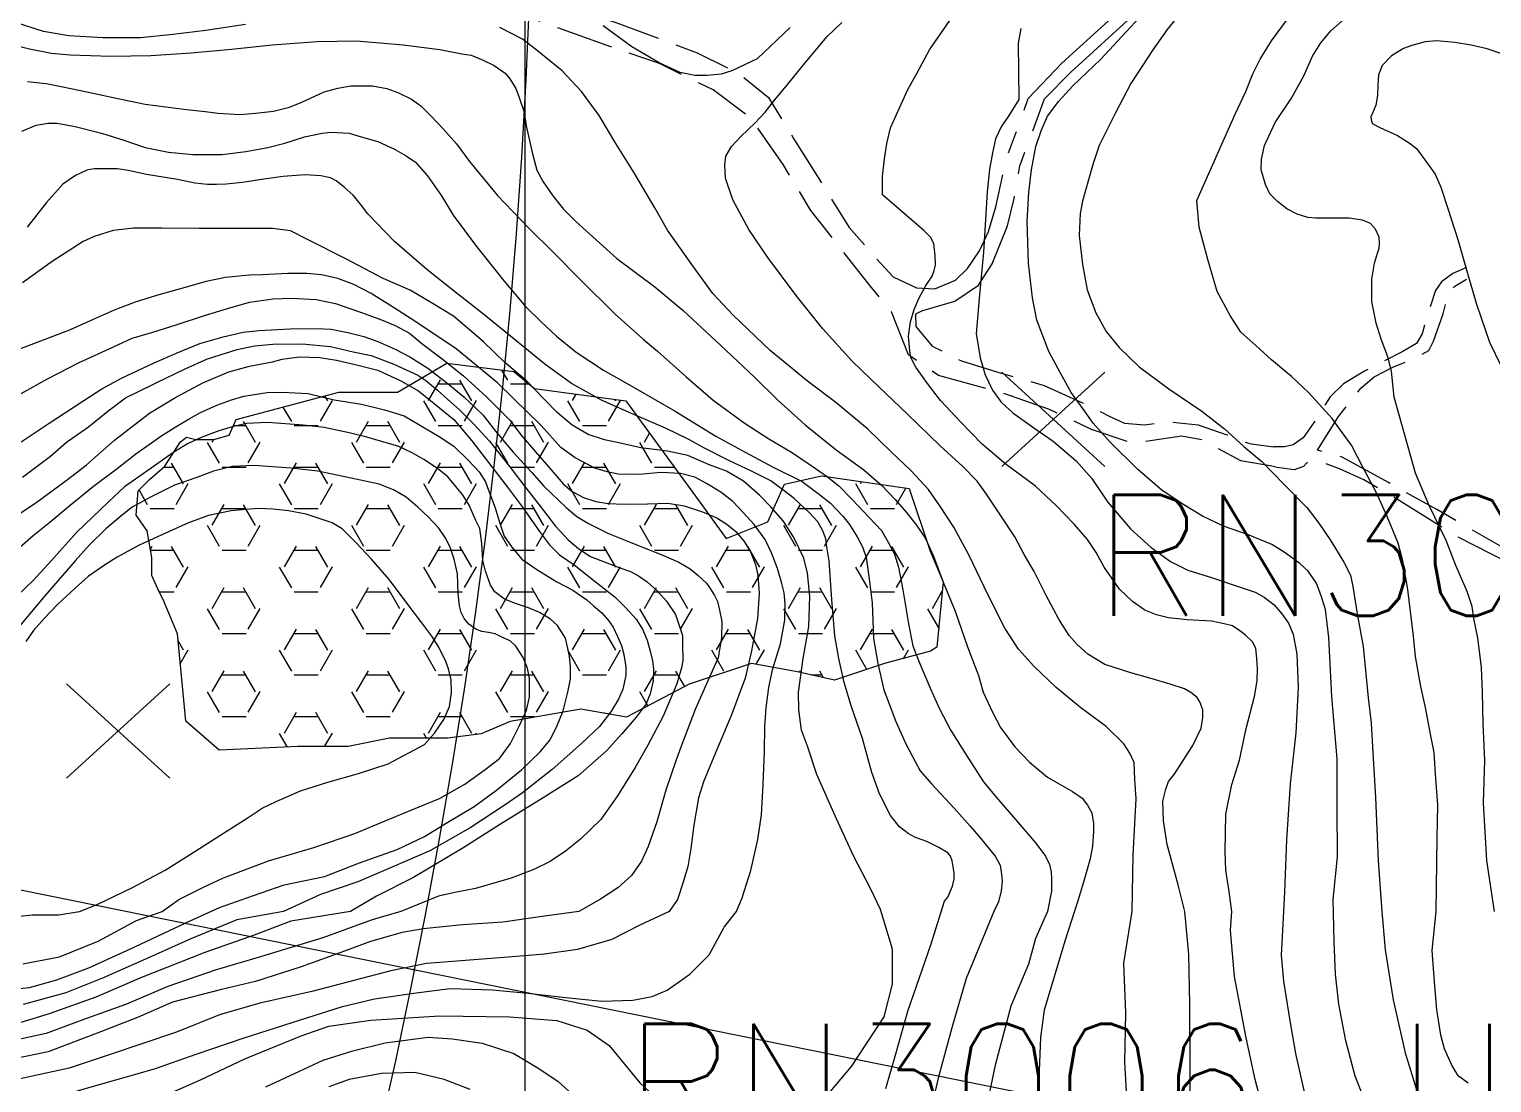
# Model space of a CAD drawing. Header units: millimetres. Extents: x 548366 to 1117317, y 7446967 to 14899125.
# Drawn here: x 556196.2 to 556679.8, y 7454978.2 to 7455326.6 of the extents above; entities that cross this region are included whole.
import ezdxf

# ---------------------------------------------------------------- set-up
doc = ezdxf.new("R2010")
doc.units = ezdxf.units.MM
doc.header["$MEASUREMENT"] = 0
doc.linetypes.add('ESTR-TERRA', pattern=[1, 0.7, -0.1, 0.1, -0.1])
doc.linetypes.add('MEIO-FIOx2', pattern=[20, 15, -5])
for name, color, linetype in [('AFLORAMENTO_ROCHOSO', 32, 'Continuous'), ('CURVA_INTERMEDIÁRIA', 32, 'Continuous'), ('CURVA_MESTRA', 36, 'Continuous'), ('MALHA_TM', 8, 'Continuous'), ('PONTO_REFERÊNCIA', 8, 'Continuous'), ('PTO_COTADO', 7, 'Continuous'), ('RADIAIS', 222, 'Continuous'), ('RUA_PAV_C_MEIO_FIO', 1, 'MEIO-FIOx2'), ('RUA_PAV_S_MEIO_FIO', 2, 'ESTR-TERRA')]:
    doc.layers.add(name, color=color, linetype=linetype)
doc.styles.add('ROMANS', font='romans.shx')

msp = doc.modelspace()

# ---------------------------------------------------------------- hatches: boundary and pattern name
at = {"layer": 'AFLORAMENTO_ROCHOSO', "ltscale": 0.5}
h = msp.add_hatch(dxfattribs=at)
h.set_pattern_fill('HEX,_I', color=256, scale=2.5, style=2)
h.set_pattern_definition([(0, (0, 0), (0, 13.74815), [7.9375, -15.875]), (120, (0, 0), (-11.906247155, -6.874075), [7.9375, -15.875]), (60, (7.938, 0), (-11.906247155, 6.874075), [7.9375, -15.875])])
h.paths.add_polyline_path([(556498.4, 7455143.9), (556494.1, 7455154), (556487.1, 7455174.7), (556458.2, 7455178.9), (556445.9, 7455176.2), (556440.4, 7455163.7), (556426.6, 7455158.2), (556415.6, 7455173.4), (556393.5, 7455203.7), (556363.2, 7455207.8), (556356.4, 7455213.4), (556334.3, 7455216.2), (556317.9, 7455206.6), (556298.6, 7455206.6), (556264.6, 7455197.5), (556262.3, 7455192.4), (556257.2, 7455190.9), (556251.3, 7455190.9), (556248.2, 7455191.7), (556246.2, 7455190.2), (556241, 7455182.1), (556235.9, 7455177.7), (556232.2, 7455174), (556231.5, 7455165.9), (556235.2, 7455160.7), (556236.7, 7455151.9), (556236.7, 7455146), (556239.1, 7455140.5), (556240.4, 7455138.2), (556245.2, 7455126.7), (556247.9, 7455097.8), (556259, 7455088.2), (556285.1, 7455089.4), (556301.6, 7455089.4), (556315.3, 7455092.2), (556334.6, 7455092.2), (556345.6, 7455093.6), (556355.2, 7455097.7), (556378.6, 7455101.8), (556393.7, 7455099.1), (556414.4, 7455110), (556435, 7455116.9), (556450.2, 7455114.1), (556462.5, 7455111.3), (556479, 7455116.8), (556494.2, 7455120.9), (556496.3, 7455122.3)])

# ---------------------------------------------------------------- linework, layer by layer
at = {"layer": 'AFLORAMENTO_ROCHOSO'}
for points in [[(556264.6, 7455197.5), (556298.6, 7455206.6), (556317.9, 7455206.6), (556334.3, 7455216.2)], [(556334.3, 7455216.2), (556356.4, 7455213.4), (556363.2, 7455207.8), (556393.5, 7455203.7), (556415.6, 7455173.4), (556426.6, 7455158.2), (556440.4, 7455163.7), (556445.9, 7455176.2), (556458.2, 7455178.9), (556487.1, 7455174.7), (556494.1, 7455154), (556498.4, 7455143.9)], [(556247.9, 7455097.8), (556245.2, 7455126.7), (556240.4, 7455138.2), (556239.1, 7455140.5), (556236.7, 7455146), (556236.7, 7455151.9), (556235.2, 7455160.7), (556231.5, 7455165.9), (556232.2, 7455174), (556235.9, 7455177.7), (556241, 7455182.1), (556246.2, 7455190.2), (556248.2, 7455191.7), (556251.3, 7455190.9), (556257.2, 7455190.9), (556262.3, 7455192.4), (556264.6, 7455197.5)], [(556498.4, 7455143.9), (556496.3, 7455122.3), (556494.2, 7455120.9), (556479, 7455116.8), (556462.5, 7455111.3), (556450.2, 7455114.1), (556435, 7455116.9), (556414.4, 7455110), (556393.7, 7455099.1), (556378.6, 7455101.8), (556355.2, 7455097.7), (556345.6, 7455093.6), (556334.6, 7455092.2), (556315.3, 7455092.2), (556301.6, 7455089.4), (556285.1, 7455089.4), (556259, 7455088.2), (556247.9, 7455097.8)]]:
    msp.add_lwpolyline(points, dxfattribs=at)
at = {"layer": 'CURVA_INTERMEDIÁRIA'}
for points, elevation in [([(556638.8, 7454969.8), (556634.58, 7454980.38), (556631.48, 7454992.08), (556629.24, 7455004.2), (556628.11, 7455014.08), (556627.68, 7455024.92), (556627.33, 7455038.76), (556628.79, 7455052.91), (556628.71, 7455069.5), (556628.62, 7455085.29), (556626.88, 7455105.94), (556625.96, 7455125.5), (556624.76, 7455134.66), (556623.48, 7455138.88), (556621.82, 7455143.47), (556619.06, 7455147.42), (556616.31, 7455149.9), (556611.16, 7455153.67), (556607.02, 7455156.24), (556599.02, 7455159.46), (556591.08, 7455162.26), (556584.18, 7455165.57), (556577.93, 7455169.34), (556570.76, 7455174.02), (556562.77, 7455181), (556553.48, 7455190.19), (556548.02, 7455196.33), (556544.53, 7455201.2), (556540.76, 7455206.52), (556537.09, 7455213.14), (556533.32, 7455220.03), (556529.36, 7455230.41), (556527.87, 7455237.73), (556526.58, 7455249.3), (556526.21, 7455262.99), (556526.76, 7455272.7), (556527.59, 7455280.14), (556529.06, 7455287.85), (556530.81, 7455293), (556532.92, 7455297.86), (556536.6, 7455302.82), (556541.22, 7455307.94), (556550.5, 7455316.76), (556558.87, 7455325.76), (556567.88, 7455335.5)], 60), ([(556671.99, 7454978.08), (556668.71, 7454980.52), (556666.48, 7454984.26), (556664.15, 7454989.42), (556662.95, 7454993.98), (556661.64, 7455002.46), (556660.86, 7455011.57), (556660.09, 7455021.98), (556661.38, 7455034.81), (556661.72, 7455059.14), (556661.92, 7455070.15), (556661.16, 7455080.3), (556660.72, 7455087.4), (556659.63, 7455092.97), (556657.88, 7455102.25), (556656.35, 7455109.24), (556654.6, 7455119.17), (556653.94, 7455125.93), (556652.08, 7455141.32), (556650.33, 7455150.82), (556648.8, 7455156.61), (556645.19, 7455165.45), (556641.67, 7455173.3), (556637.08, 7455182.03), (556633.37, 7455189.02), (556629.76, 7455194.04), (556627.03, 7455197.86), (556623.75, 7455201.47), (556619.16, 7455206.49), (556613.59, 7455211.73), (556606.92, 7455217.3), (556601.79, 7455221.99), (556596.83, 7455226.47), (556593.33, 7455231.93), (556588.96, 7455239.9), (556585.9, 7455250.49), (556583.06, 7455261.19), (556582.3, 7455269.93), (556594.94, 7455298.49), (556598.45, 7455306.07), (556600.75, 7455311.86), (556603.23, 7455316.76), (556607, 7455322.73), (556615.31, 7455334.09)], 40), ([(556580.08, 7454961.56), (556580.05, 7454983.07), (556579.92, 7455004.1), (556579.64, 7455020.65), (556578.26, 7455034.81), (556576.05, 7455043.64), (556572.45, 7455056.96), (556571.25, 7455064.79), (556571.03, 7455071.34), (556572.01, 7455075.27), (556572.89, 7455077.78), (556574.74, 7455080.18), (556580.97, 7455089.79), (556583.71, 7455095.47), (556584.25, 7455098.96), (556584.25, 7455101.48), (556583.27, 7455104.21), (556582.39, 7455105.63), (556580.32, 7455107.26), (556578.13, 7455108.46), (556573.43, 7455109.99), (556566.77, 7455111.96), (556560.43, 7455113.81), (556551.85, 7455116.53), (556546.27, 7455119.92), (556542.67, 7455123.19), (556540.04, 7455126.14), (556536.66, 7455131.49), (556532.29, 7455139.57), (556528.46, 7455147.32), (556525.18, 7455152.89), (556522.12, 7455158.79), (556517.83, 7455165.21), (556512.7, 7455172.85), (556509.64, 7455177.11), (556504.83, 7455182.02), (556497.4, 7455188.79), (556486.69, 7455199.16), (556474.56, 7455210.74), (556468.22, 7455217), (556458.57, 7455227.48), (556449.77, 7455238.57), (556440.36, 7455251.1), (556434.09, 7455260.38), (556428.78, 7455270.23), (556426.37, 7455277.35), (556426.13, 7455281.68), (556426.49, 7455284.58), (556428.42, 7455287.83), (556431.55, 7455291.2), (556436.14, 7455295.54), (556439.51, 7455299.16), (556442.65, 7455303.13), (556446.07, 7455307.18), (556452.7, 7455315.5), (556460.06, 7455324.18), (556464.88, 7455328.88)], 90), ([(556604.73, 7454967.04), (556601.58, 7454979.31), (556598.52, 7454993.04), (556594.76, 7455013.29), (556593.43, 7455028.54), (556593.8, 7455034.81), (556592.92, 7455041.47), (556591.82, 7455048.56), (556591.6, 7455054.57), (556591.82, 7455067.02), (556593.79, 7455076.84), (556596.41, 7455084.92), (556598.6, 7455095.37), (556601.34, 7455105.97), (556602.21, 7455111.1), (556602.32, 7455115.36), (556602.1, 7455118.52), (556601.77, 7455121.91), (556600.68, 7455123.98), (556598.38, 7455126.17), (556596.51, 7455127.67), (556594.11, 7455129.3), (556591.27, 7455129.96), (556587.11, 7455130.83), (556579.03, 7455131.27), (556572.91, 7455131.92), (556568.97, 7455132.91), (556565.04, 7455134.44), (556561, 7455137.38), (556556.74, 7455141.42), (556551.6, 7455148.74), (556548.93, 7455153.59), (556546.09, 7455157.85), (556541.72, 7455162.98), (556535.71, 7455169.09), (556528.94, 7455175.54), (556519.21, 7455182.63), (556511.23, 7455189.4), (556504.19, 7455196.67), (556497.53, 7455203.87), (556493.16, 7455209.44), (556489.33, 7455214.9), (556487.69, 7455218.07), (556487.37, 7455220.25), (556486.93, 7455225.05), (556487.58, 7455229.82), (556488.78, 7455233.97), (556490.3, 7455237.59), (556492.59, 7455241.63), (556494.78, 7455244.91), (556495.43, 7455246.77), (556495.87, 7455248.62), (556495.76, 7455251.79), (556495.32, 7455255.72), (556494.23, 7455257.79), (556491.94, 7455260.09), (556478.34, 7455271.83), (556478.36, 7455277.9), (556479.01, 7455283.76), (556479.74, 7455288.82), (556480.94, 7455294.05), (556483.97, 7455300.66), (556486.73, 7455306.73), (556489.76, 7455312.24), (556493.9, 7455319.77), (556500.55, 7455329.49)], 80), ([(556524.03, 7455326.82), (556523.14, 7455321.95), (556523.42, 7455303.42), (556519.71, 7455297.53), (556517.63, 7455294.58), (556515.66, 7455290.32), (556514.68, 7455285.73), (556513.7, 7455280.38), (556512.93, 7455272.85), (556511.73, 7455252.89), (556510.31, 7455237.6), (556509.33, 7455225.92), (556509.99, 7455222.01), (556510.64, 7455217.97), (556512.28, 7455212.29), (556514.68, 7455207.27), (556517.53, 7455203.23), (556521.46, 7455199.74), (556528.34, 7455194.82), (556534.79, 7455190.35), (556537.96, 7455187.62), (556542.33, 7455183.9), (556547.58, 7455178.01), (556552.75, 7455170.27), (556560.29, 7455161.42), (556567.18, 7455155.2), (556573.52, 7455150.61), (556579.31, 7455147.77), (556587.39, 7455145.15), (556596.9, 7455141.99), (556601.57, 7455140.4), (556604.52, 7455138.76), (556607.8, 7455136.25), (556610.42, 7455133.3), (556612.6, 7455130.24), (556614.13, 7455126.53), (556615.34, 7455119.98), (556615.77, 7455109.06), (556615.01, 7455093.88), (556613.14, 7455077.09), (556611.94, 7455058.52), (556611.29, 7455041.38), (556610.93, 7455034.81), (556610.11, 7455020.39), (556610.89, 7455011.79), (556613.05, 7454998.64), (556614.87, 7454987.92), (556618.06, 7454973.64)], 70), ([(556680.73, 7455034.81), (556678.12, 7455051.66), (556677.03, 7455070.66), (556677.46, 7455084.85), (556676.92, 7455096.95), (556676.7, 7455107.32), (556676.37, 7455115.51), (556675.17, 7455125.34), (556673.86, 7455131.78), (556673.31, 7455135.71), (556671.67, 7455140.62), (556667.94, 7455149.23), (556664.67, 7455157.53), (556659.09, 7455169.11), (556654.61, 7455179.81), (556647.54, 7455204.96), (556646.62, 7455213.52), (556645.42, 7455218.32), (556643.22, 7455224.12), (556641.52, 7455229.42), (556640.12, 7455236.62), (556640.12, 7455243.92), (556641.02, 7455249.23), (556642.04, 7455252.6), (556642.54, 7455254.2), (556642.64, 7455255.7), (556642.54, 7455257.8), (556641.34, 7455260.5), (556639.64, 7455262.4), (556637.03, 7455263.5), (556632.63, 7455264.1), (556626.02, 7455264.1), (556621.52, 7455264.1), (556619.02, 7455264.3), (556615.41, 7455265.5), (556611.99, 7455267.24), (556608.89, 7455269.64), (556606.39, 7455272.14), (556604.99, 7455275.24), (556603.49, 7455280.14), (556603.69, 7455283.64), (556604.59, 7455288.14), (556608.19, 7455295.74), (556613.59, 7455303.84), (556617.6, 7455311.24), (556620.51, 7455317.71), (556623.21, 7455322.11), (556626.61, 7455326.11), (556630.32, 7455329.41)], 30), ([(556189.3, 7455321.9), (556196.29, 7455320.15), (556203.54, 7455318.74), (556209.7, 7455318.15), (556223.17, 7455317.73), (556236.41, 7455317.89), (556249.74, 7455318.81), (556263.07, 7455320.06), (556276.45, 7455321.47), (556291.36, 7455322.55), (556304.44, 7455322.8), (556319.77, 7455321.47), (556331.98, 7455319.96), (556339.23, 7455318.46), (556342.31, 7455318.04), (556346.23, 7455316.38), (556349.89, 7455314.63), (556353.56, 7455312.05), (556355.14, 7455310.22), (556357.06, 7455307.06), (556358.22, 7455304.06), (556359.8, 7455299.15), (556360.48, 7455294.69), (556362.56, 7455285.37), (556364.06, 7455280.04), (556366.14, 7455276.13), (556369.31, 7455271.47), (556372.81, 7455267.14), (556376.92, 7455263), (556390.49, 7455250.77), (556403.07, 7455241.45), (556412.43, 7455233.57), (556424.76, 7455222.17), (556436, 7455211.51), (556443.55, 7455204.05), (556452.79, 7455195.81), (556462.95, 7455187.49), (556472.12, 7455180.92), (556478.03, 7455175.84), (556482.55, 7455171.12), (556486.13, 7455166.87), (556489.55, 7455162.55), (556492.55, 7455158.14), (556495.13, 7455152.31), (556498.39, 7455143.76), (556502.31, 7455134.19), (556506.47, 7455122.37), (556510.06, 7455112.83), (556511.65, 7455107.42), (556514.64, 7455100.76), (556517.31, 7455095.68), (556522.06, 7455089.27), (556526.97, 7455084.2), (556532.91, 7455079.22), (556536.57, 7455077.22), (556541.16, 7455074.56), (556544.32, 7455072.31), (556546.15, 7455069.98), (556547.57, 7455067.48), (556548.07, 7455063.9), (556548.07, 7455061.32), (556547.74, 7455056.41), (556546.98, 7455052.21), (556544.82, 7455044.5), (556542.86, 7455038.42), (556538.63, 7455024.98), (556531.82, 7455002.26), (556530.55, 7454993.21), (556529.76, 7454973.74)], 110), ([(556683.42, 7455318.35), (556678.26, 7455320.13), (556673.01, 7455321.35), (556667.57, 7455322.19), (556661.48, 7455322.75), (556657.72, 7455322.47), (556653.32, 7455321.26), (556650.64, 7455320.2), (556646.61, 7455317.77), (556643.51, 7455314.58), (556642.29, 7455311.58), (556642.1, 7455308.21), (556642.01, 7455304.65), (556641.45, 7455301.55), (556640.32, 7455298.84), (556639.85, 7455297.62), (556640.04, 7455296.12), (556640.51, 7455295.27), (556642.76, 7455294.15), (556648.58, 7455291.43), (556652.51, 7455289.09), (556654.86, 7455287.12), (556657.67, 7455283.47), (556661.05, 7455278.69), (556662.95, 7455274.4), (556665.29, 7455267.28), (556668.57, 7455257.07), (556672.14, 7455244.7), (556674.78, 7455235.71), (556679, 7455223.15), (556684.82, 7455211.34)], 20), ([(556195.65, 7455309.29), (556198.57, 7455308.96), (556201.73, 7455308.62), (556207.31, 7455307.54), (556215.23, 7455305.88), (556223.89, 7455304.05), (556234.55, 7455301.88), (556248.18, 7455300.05), (556254.35, 7455299.38), (556258.68, 7455298.8), (556265.76, 7455298.38), (556271, 7455298.8), (556276.92, 7455299.46), (556282.25, 7455300.8), (556286.33, 7455302.46), (556293.74, 7455305.87), (556298.22, 7455307.13), (556302.55, 7455307.88), (556309.63, 7455307.88), (556314.38, 7455307.05), (556318.05, 7455305.72), (556322.63, 7455303.47), (556325.63, 7455301.31), (556329.13, 7455297.89), (556333.04, 7455293.65), (556337.45, 7455288.66), (556341.72, 7455282.84), (556350.97, 7455271.61), (556361.13, 7455261.04), (556369.66, 7455252.65), (556378.24, 7455243.92), (556389.9, 7455232.43), (556399.15, 7455224.11), (556403.94, 7455220.14), (556413.26, 7455211.82), (556422.34, 7455203.92), (556432.59, 7455196.42), (556440.68, 7455191.12), (556448.26, 7455186.79), (556455.09, 7455182.13), (556460.17, 7455178.55), (556463.92, 7455175.56), (556468.37, 7455170.94), (556473.95, 7455165.12), (556478.03, 7455160.79), (556480.2, 7455156.96), (556482.28, 7455153.05), (556483.56, 7455148.76), (556485.06, 7455141.27), (556486.89, 7455129.95), (556488.39, 7455122.75), (556490.22, 7455117.84), (556494.14, 7455108.43), (556497.22, 7455101.86), (556500.97, 7455094.66), (556506.55, 7455085.75), (556511.72, 7455077.68), (556515.92, 7455072.63), (556521.67, 7455065.98), (556529, 7455057.4), (556532.24, 7455053.16), (556533.49, 7455050.41), (556534.08, 7455048), (556534.24, 7455045.5), (556534.16, 7455041.51), (556532.93, 7455034.81), (556528.95, 7455025.94), (556526.62, 7455017.47), (556520.8, 7455003.58), (556515.54, 7454984.06), (556512.3, 7454968.26)], 120), ([(556193.72, 7455292.87), (556198.46, 7455294.87), (556202.38, 7455295.53), (556205.46, 7455295.53), (556211.37, 7455294.45), (556220.12, 7455292.2), (556227.45, 7455289.96), (556234.52, 7455287.47), (556242.26, 7455285.97), (556250.26, 7455285.14), (556259.92, 7455285.22), (556267.83, 7455286.14), (556275.08, 7455287.47), (556280.74, 7455288.88), (556287.24, 7455291.05), (556293.07, 7455292.29), (556295.89, 7455292.53), (556301.97, 7455292.2), (556305.88, 7455291.03), (556311.46, 7455289.45), (556316.96, 7455286.96), (556320.79, 7455284.79), (556323.87, 7455282.63), (556327.87, 7455278.13), (556332.54, 7455271.56), (556336.4, 7455265.08), (556344.06, 7455254.76), (556353.23, 7455243.27), (556360.31, 7455234.87), (556365.41, 7455229.89), (556370.49, 7455225.06), (556376.99, 7455219.82), (556386.07, 7455213.83), (556396.73, 7455207.84), (556409.81, 7455200.26), (556423.2, 7455192.05), (556432.86, 7455186.72), (556442.19, 7455181.81), (556451.77, 7455177.07), (556457.52, 7455172.74), (556461.1, 7455169.91), (556465.21, 7455165.6), (556467.46, 7455162.77), (556469.95, 7455158.7), (556471.7, 7455155.45), (556472.87, 7455151.95), (556473.95, 7455144.8), (556474.87, 7455136.89), (556475.3, 7455125.16), (556476.8, 7455116.84), (556478.8, 7455108.18), (556482.71, 7455097.7), (556485.98, 7455090.48), (556488.23, 7455086.07), (556490.81, 7455081.41), (556494.56, 7455077.08), (556501.97, 7455069.01), (556507.3, 7455063.01), (556510.14, 7455059.71), (556513.14, 7455056.13), (556515.56, 7455053.14), (556517.22, 7455050.14), (556517.72, 7455047.15), (556517.89, 7455044.73), (556517.56, 7455041.65), (556516.64, 7455038.07), (556515.1, 7455034.81), (556505.96, 7455012.66), (556501.3, 7454996.34), (556496.74, 7454979.73), (556492.76, 7454962.56)], 130), ([(556479.4, 7454976.32), (556482.76, 7454987.75), (556486.75, 7455001.93), (556494.34, 7455023.83), (556498.83, 7455038.22), (556499.96, 7455039.59), (556501.48, 7455043.24), (556501.99, 7455045.57), (556501.99, 7455047.6), (556501.38, 7455051.55), (556500.77, 7455053.18), (556499.96, 7455054.19), (556496.92, 7455056.01), (556492.96, 7455057.94), (556489.21, 7455059.36), (556486.77, 7455060.68), (556483.93, 7455062.81), (556480.99, 7455066.56), (556477.34, 7455073.76), (556474.77, 7455080.79), (556471.74, 7455092.09), (556468.06, 7455102.56), (556465.67, 7455110.55), (556463.86, 7455118.55), (556462.61, 7455126.04), (556461.61, 7455138.03), (556460.69, 7455150.84), (556459.94, 7455155.41), (556459.61, 7455158.08), (556458.61, 7455160.74), (556456.94, 7455163.65), (556454.19, 7455166.65), (556449.11, 7455171.39), (556445.36, 7455174.31), (556441.37, 7455177.3), (556434.95, 7455180.46), (556427.46, 7455184.04), (556419.46, 7455188.04), (556414.25, 7455190.91), (556406.59, 7455194.66), (556394.51, 7455199.9), (556385.43, 7455203.98), (556375.43, 7455209.47), (556366.64, 7455215.86), (556357.06, 7455223.68), (556345.98, 7455232.67), (556336.82, 7455239.83), (556327.65, 7455247.15), (556316.94, 7455256.45), (556308.19, 7455265.52), (556305.7, 7455268.77), (556303.28, 7455271.77), (556300.28, 7455274.43), (556297.62, 7455276.43), (556295.78, 7455277.43), (556292.62, 7455278.17), (556287.37, 7455278.51), (556280.12, 7455277.92), (556273.71, 7455277.01), (556266.65, 7455275.94), (556261.32, 7455275.36), (556258.07, 7455275.28), (556255.15, 7455275.28), (556250.9, 7455275.69), (556245.16, 7455276.94), (556235, 7455278.52), (556228.92, 7455279.94), (556225.33, 7455280.44), (556221.67, 7455280.44), (556217.59, 7455280.44), (556215.26, 7455280.02), (556211.51, 7455278.27), (556207.28, 7455275.35), (556201.87, 7455269.36), (556195.45, 7455261.12)], 140), ([(556212.03, 7454975.53), (556237.62, 7454982.85), (556251.4, 7454987.61), (556266.89, 7454992.91), (556283.1, 7454998.18), (556299.75, 7455003.37), (556310.36, 7455005.91), (556324.14, 7455007.93), (556335.38, 7455009.41), (556349.38, 7455008.88), (556361.05, 7455007.82), (556373.64, 7455006.36), (556385.52, 7455005.2), (556395.8, 7455005.51), (556402.17, 7455006.78), (556407.15, 7455008.8), (556414.57, 7455014.1), (556421.04, 7455020.56), (556425.94, 7455029.61), (556430, 7455034.81), (556431.9, 7455039.34), (556434.8, 7455048.37), (556437.06, 7455058.6), (556438.27, 7455066.81), (556438.91, 7455076.87), (556439.32, 7455087.74), (556439.4, 7455095.88), (556439.8, 7455102.24), (556440.77, 7455108.91), (556441.98, 7455114.71), (556444.56, 7455123.41), (556446.01, 7455131.22), (556446.09, 7455136.62), (556445.85, 7455140.25), (556445.02, 7455143.29), (556443.57, 7455148.28), (556441.64, 7455153.44), (556439.54, 7455157.87), (556435.83, 7455162.86), (556432.37, 7455166.65), (556428.82, 7455170.43), (556424.85, 7455173.46), (556420.1, 7455176.36), (556416.31, 7455178.45), (556411.55, 7455179.66), (556405.02, 7455179.98), (556397.95, 7455179.35), (556390.94, 7455179.51), (556387.31, 7455180.23), (556383.2, 7455181.44), (556376.67, 7455184.9), (556371.92, 7455188.29), (556365.47, 7455195.54), (556356.28, 7455204.48), (556351.01, 7455209.69), (556337.31, 7455220.89), (556324.04, 7455229.88), (556315.41, 7455235.36), (556309.21, 7455239.22), (556303.48, 7455242.2), (556298.24, 7455244.22), (556292.84, 7455245.43), (556288, 7455245.83), (556281.64, 7455245.83), (556273.33, 7455245.43), (556269, 7455245.27), (556261.02, 7455244.54), (556254.65, 7455243.17), (556245.7, 7455240.67), (556238.2, 7455238.5), (556231.19, 7455236.32), (556224.25, 7455233.75), (556217.26, 7455230.63), (556209.68, 7455227.24), (556193, 7455220.8)], 160), ([(556193.53, 7455206.11), (556202.21, 7455210.96), (556212.71, 7455216.43), (556223.86, 7455221.52), (556230.23, 7455224.47), (556237, 7455226.46), (556244.81, 7455228.84), (556254.13, 7455231.95), (556261.68, 7455234.27), (556269.01, 7455236.34), (556276.81, 7455237.46), (556282.79, 7455237.62), (556291, 7455237.22), (556297.45, 7455235.94), (556305.66, 7455233.08), (556312.11, 7455230.77), (556317.18, 7455228.6), (556321.88, 7455226.05), (556326.02, 7455222.71), (556332.71, 7455217.61), (556339.8, 7455212.04), (556347.53, 7455204.95), (556355.1, 7455197.31), (556358.88, 7455192.39), (556363.58, 7455186.82), (556368.76, 7455180.85), (556372.74, 7455176.23), (556375.69, 7455173.77), (556379.43, 7455171.78), (556383.57, 7455170.42), (556387.56, 7455169.79), (556392.97, 7455169.55), (556400.6, 7455169.67), (556407.3, 7455169.83), (556412.71, 7455169.04), (556418.77, 7455166.97), (556423.55, 7455165.06), (556426.82, 7455162.91), (556429.92, 7455160.36), (556432.55, 7455157.25), (556434.7, 7455153.83), (556436.3, 7455149.61), (556437.11, 7455146.12), (556437.59, 7455140.07), (556436.95, 7455131.72), (556435.04, 7455121.05), (556432.89, 7455112.05), (556428.34, 7455099.89), (556422.53, 7455086.03), (556419.18, 7455077.68), (556417.49, 7455072.43), (556415.98, 7455063.35), (556414.95, 7455055.71), (556413.91, 7455049.74), (556412.4, 7455044.49), (556410.48, 7455038.83), (556407.73, 7455034.81), (556398.03, 7455030.31), (556388.8, 7455025.54), (556377.46, 7455022.25), (556366.54, 7455020.77), (556353.2, 7455019.58), (556327.54, 7455017.67), (556315.76, 7455015.24), (556289.57, 7455008.35), (556272.39, 7455004.54), (556259.04, 7455000.69), (556244.83, 7454994.97), (556222.56, 7454987.45), (556209.41, 7454983), (556188.06, 7454978.39)], 170), ([(556192.2, 7455189.23), (556202.71, 7455196.31), (556214.27, 7455203.79), (556220.13, 7455207.66), (556226.9, 7455211.32), (556237.5, 7455216.33), (556245.07, 7455219.6), (556252.56, 7455222.7), (556260.28, 7455224.93), (556266.9, 7455226.44), (556272.04, 7455227.01), (556282.4, 7455227.49), (556291.08, 7455227.64), (556296.02, 7455227.41), (556301.52, 7455226.29), (556306.85, 7455225.02), (556311.48, 7455223.35), (556317.37, 7455220.72), (556322.06, 7455218.23), (556327.95, 7455214.49), (556334.72, 7455209.39), (556339.9, 7455205.09), (556346.12, 7455199.12), (556350.34, 7455193.71), (556356.23, 7455186.78), (556362.32, 7455180.03), (556366.38, 7455175.49), (556373.71, 7455168.41), (556377.3, 7455165.46), (556381.12, 7455163.15), (556387.74, 7455159.89), (556393.23, 7455157.66), (556400.64, 7455154.64), (556405.18, 7455152.88), (556410.92, 7455150.34), (556414.73, 7455148.14), (556417.36, 7455145.99), (556420.07, 7455143.44), (556421.34, 7455141.69), (556422.77, 7455139.3), (556423.73, 7455137.39), (556424.45, 7455134.53), (556425.24, 7455130.71), (556425.08, 7455125.45), (556423.96, 7455118.78), (556420.53, 7455111.13), (556416.39, 7455101.66), (556411.93, 7455090.04), (556410.02, 7455084.62), (556406.72, 7455075), (556403.7, 7455064.49), (556400.83, 7455056.37), (556398.68, 7455051.51), (556395.33, 7455046.74), (556390.77, 7455042.63), (556385.11, 7455038.89), (556377.94, 7455034.81), (556365.79, 7455033.17), (556352.77, 7455031.34), (556339.41, 7455030.39), (556326.42, 7455029.11), (556319.48, 7455027.85), (556308.98, 7455024.88), (556297.95, 7455020.89), (556286.07, 7455016.51), (556271.01, 7455011.74), (556259.78, 7455009.06), (556243.56, 7455004.82), (556231.96, 7454999.75), (556220.09, 7454995.13), (556202.38, 7454988.46), (556188.49, 7454985.6)], 180), ([(556193.94, 7455178.52), (556203.18, 7455185.45), (556208.48, 7455190.05), (556215.81, 7455195.14), (556222.11, 7455200.32), (556228, 7455204.69), (556231.83, 7455206.6), (556238.36, 7455209.79), (556247.76, 7455214.33), (556255.17, 7455217.59), (556261.07, 7455219.5), (556264.96, 7455220.65), (556270.61, 7455221.93), (556276.75, 7455222.49), (556286.47, 7455222.56), (556295.79, 7455221.69), (556303.28, 7455219.94), (556309.25, 7455218.74), (556316.74, 7455215.88), (556324.63, 7455212.22), (556327.3, 7455210.41), (556331.21, 7455207.22), (556334.55, 7455204.2), (556338.38, 7455200.86), (556343.32, 7455195.92), (556348.34, 7455190.35), (556355.11, 7455181.91), (556360.37, 7455174.98), (556365.1, 7455168.86), (556370.2, 7455162.26), (556374.42, 7455157.8), (556377.93, 7455154.77), (556381.75, 7455152.23), (556386.61, 7455150.32), (556391.47, 7455148.48), (556394.98, 7455147.29), (556397.61, 7455145.86), (556400.52, 7455143.9), (556403.79, 7455140.87), (556406.89, 7455137.45), (556409.84, 7455133.07), (556411.12, 7455129.41), (556412.23, 7455126.15), (556412.23, 7455123.36), (556412.31, 7455117.74), (556411.83, 7455115.43), (556410.32, 7455110.18), (556405.78, 7455099.43), (556400.76, 7455089.8), (556396.52, 7455082.5), (556390.7, 7455073.1), (556385.13, 7455065.22), (556378.43, 7455058.78), (556373.46, 7455054.82), (556368.44, 7455051.4), (556363.03, 7455048.77), (556355.54, 7455045.82), (556343.75, 7455042.48), (556336.87, 7455041.12), (556331.53, 7455039.92), (556327.94, 7455038.49), (556319.01, 7455034.81), (556309.61, 7455032.12), (556293.28, 7455026.08), (556272.92, 7455019.94), (556257.66, 7455015.47), (556241.97, 7455010.06), (556228.36, 7455004.2), (556213.94, 7454999.01), (556201.74, 7454994.45), (556191.67, 7454992.33)], 190), ([(556193.07, 7455155.3), (556197.42, 7455159.23), (556202.94, 7455163.58), (556209.76, 7455169.26), (556217.46, 7455175.53), (556225.25, 7455181.38), (556231.44, 7455186.23), (556235.88, 7455189.33), (556239.73, 7455192), (556245, 7455195.35), (556249.1, 7455197.78), (556252.62, 7455199.7), (556258.22, 7455202.29), (556263.06, 7455204.08), (556267.08, 7455205.25), (556274.86, 7455206.51), (556279.8, 7455206.59), (556288.42, 7455206.09), (556297.04, 7455204.08), (556306.08, 7455202.58), (556313.7, 7455200.74), (556320.14, 7455198.73), (556324.96, 7455195.84), (556331.74, 7455191.91), (556336.59, 7455188.73), (556341.28, 7455184.05), (556344.96, 7455180.28), (556347.08, 7455176.91), (556348, 7455174.15), (556350.26, 7455168.29), (556351.51, 7455163.94), (556353.27, 7455159.01), (556355.7, 7455155.33), (556359.05, 7455151.4), (556364.07, 7455147.97), (556370.68, 7455143.87), (556375.9, 7455141.05), (556380.59, 7455137.96), (556382.77, 7455135.95), (556385.53, 7455133.61), (556387.71, 7455131.02), (556389.3, 7455128.84), (556390.64, 7455125.83), (556392.06, 7455122.82), (556392.81, 7455119.81), (556393.4, 7455115.79), (556393.4, 7455112.87), (556392.48, 7455108.35), (556390.97, 7455105.09), (556388.54, 7455100.83), (556384.69, 7455095.98), (556378.91, 7455090.55), (556369.12, 7455081.85), (556359.33, 7455074.07), (556353.6, 7455070.09), (556341.97, 7455062.56), (556328.66, 7455054.95), (556316.4, 7455049.64), (556304.85, 7455044.62), (556292.46, 7455040.44), (556280.29, 7455034.81), (556264.77, 7455032.1), (556249.6, 7455025.85), (556234.62, 7455019.03), (556220.41, 7455012.78), (556208.32, 7455007.91), (556194.21, 7455004.09)], 210), ([(556183.93, 7455008.54), (556196.23, 7455009.71), (556205.28, 7455012.29), (556215.88, 7455016.21), (556231.04, 7455023.2), (556248.12, 7455031.15), (556259.04, 7455036.13), (556270.33, 7455040.11), (556280.44, 7455043.61), (556293.8, 7455046.4), (556305.43, 7455050.91), (556317.82, 7455055.35), (556326.91, 7455059.65), (556334.61, 7455064.42), (556343.32, 7455069.52), (556350.68, 7455074.96), (556358.97, 7455081.73), (556365.08, 7455087.59), (556368.28, 7455091.51), (556370.54, 7455095.78), (556372.72, 7455101.21), (556374.31, 7455107.4), (556375.15, 7455111.75), (556375.15, 7455115.77), (556374.81, 7455119.28), (556374.06, 7455122.79), (556373.52, 7455125.28), (556372.18, 7455127.37), (556370.84, 7455129.38), (556368.58, 7455131.55), (556366.74, 7455132.64), (556364.9, 7455133.73), (556361.3, 7455135.23), (556356.95, 7455136.74), (556353.35, 7455138.16), (556350.17, 7455140.59), (556348.66, 7455142.76), (556347.07, 7455147.36), (556346.15, 7455150.96), (556345.81, 7455156.56), (556345.14, 7455161.49), (556343.85, 7455164.15), (556341.68, 7455169.17), (556339.42, 7455172.69), (556337.24, 7455175.36), (556334.56, 7455178.62), (556331.21, 7455181.38), (556326.69, 7455184.31), (556322.84, 7455186.57), (556318.41, 7455188.58), (556313.05, 7455190.16), (556307.86, 7455191.67), (556302, 7455193.18), (556293.72, 7455194.93), (556286.8, 7455195.69), (556274.99, 7455196.52), (556267.96, 7455196.27), (556263.7, 7455195.27), (556258.92, 7455193.76), (556253.07, 7455191.59), (556248.46, 7455189.5), (556243.69, 7455186.49), (556237.58, 7455182.22), (556231.34, 7455177.82), (556227.66, 7455175.23), (556222.22, 7455170.21), (556211.84, 7455160.17), (556203.55, 7455150.97), (556197.53, 7455144.45), (556189.79, 7455136.94)], 220), ([(556194, 7455017.55), (556206.2, 7455019.88), (556218.94, 7455025.03), (556231.66, 7455031.81), (556240.1, 7455034.81), (556245.63, 7455038.86), (556253.75, 7455042.87), (556260.38, 7455045.98), (556275.28, 7455051.58), (556290.26, 7455056.02), (556303.87, 7455060.59), (556313.91, 7455064.78), (556322.7, 7455068.46), (556331.83, 7455072.22), (556340.2, 7455076.9), (556346.98, 7455081.75), (556351.66, 7455085.43), (556355.26, 7455090.37), (556358.19, 7455096.14), (556360.63, 7455101.39), (556361.55, 7455105.74), (556361.55, 7455108.5), (556361.55, 7455111.85), (556360.96, 7455115.36), (556359.54, 7455118.79), (556357.11, 7455122.55), (556355.19, 7455124.39), (556352.43, 7455125.56), (556350.25, 7455126.65), (556347.99, 7455127.07), (556345.81, 7455127.49), (556343.89, 7455128.16), (556341.54, 7455129.83), (556339.95, 7455131.75), (556338.95, 7455133.76), (556338.45, 7455135.93), (556338.02, 7455139.85), (556337.77, 7455146.46), (556336.68, 7455151.4), (556335.51, 7455154.99), (556333.92, 7455158.17), (556331.57, 7455161.6), (556328.06, 7455165.36), (556324.71, 7455168.54), (556320.78, 7455171.89), (556316.62, 7455174.27), (556311.93, 7455176.19), (556302.64, 7455178.12), (556291.6, 7455180.46), (556282.81, 7455181.46), (556270.42, 7455182.38), (556263.22, 7455182.05), (556257.11, 7455180.46), (556251.62, 7455178.41), (556244.26, 7455175.82), (556236.05, 7455171.8), (556230.19, 7455168.54), (556226.43, 7455165.61), (556221.49, 7455161.35), (556216.13, 7455156.08), (556211.41, 7455150.84), (556201.36, 7455139.22), (556192.24, 7455128.43)], 230), ([(556187.23, 7455032.76), (556197.2, 7455033.71), (556205.82, 7455033.74), (556212.79, 7455034.81), (556218.59, 7455037.13), (556230.32, 7455042.76), (556241.09, 7455048.52), (556251.25, 7455054.89), (556260.4, 7455060.71), (556268.25, 7455065.69), (556273.15, 7455069.02), (556277.77, 7455071.23), (556285.9, 7455074.74), (556294.92, 7455077.65), (556305.08, 7455080.51), (556314.87, 7455083.65), (556326.88, 7455090.11), (556330.2, 7455093.81), (556333.25, 7455098.33), (556335.1, 7455102.67), (556335.75, 7455107.28), (556335.66, 7455111.44), (556334.82, 7455115.13), (556333.97, 7455117.52), (556331.66, 7455122.23), (556329.26, 7455125.92), (556326.03, 7455130.35), (556321.5, 7455136.26), (556315.31, 7455144.47), (556309.4, 7455151.4), (556304.32, 7455156.75), (556299.7, 7455161.37), (556296.37, 7455163.4), (556293.36, 7455164.34), (556287.72, 7455166.19), (556281.9, 7455167.39), (556276.82, 7455167.94), (556271.74, 7455168.13), (556262.97, 7455167.3), (556255.48, 7455165.82), (556248.83, 7455163.42), (556242.27, 7455160.37), (556232.29, 7455155.85), (556225.22, 7455152.02), (556221.04, 7455149.34), (556215.64, 7455145.58), (556211.36, 7455141.81), (556205.54, 7455136.41), (556201.06, 7455131.72), (556197.59, 7455127.75), (556195.04, 7455124.08)], 240), ([(556274.41, 7454976.84), (556293.39, 7454985.63), (556303.15, 7454988.81), (556313.86, 7454991.46), (556328.14, 7454993.33), (556336.02, 7454992.73), (556345.99, 7454991.25), (556356.38, 7454987.86), (556364.73, 7454982.93), (556371.1, 7454978.59), (556379.16, 7454971.38)], 140), ([(556341.96, 7454975.99), (556333.37, 7454979.28), (556323.72, 7454981.61), (556312.63, 7454981.31), (556301.98, 7454979.28), (556295.19, 7454976.84)], 130)]:
    msp.add_lwpolyline(points, dxfattribs=dict(at, elevation=elevation))
at = {"layer": 'CURVA_MESTRA'}
for points, elevation in [([(556586.03, 7455343.25), (556572.48, 7455326.55), (556567.75, 7455319.81), (556560.43, 7455308.67), (556555.4, 7455298.95), (556549.94, 7455288.14), (556547.97, 7455282.25), (556546.44, 7455276.79), (556544.45, 7455269.71), (556543.69, 7455265.67), (556543.36, 7455258.35), (556544.45, 7455248.85), (556545.98, 7455240.45), (556548.83, 7455232.8), (556552.33, 7455226.62), (556556.59, 7455221.38), (556563.15, 7455214.93), (556572.98, 7455207.73), (556583.91, 7455200.3), (556591.39, 7455194.45), (556597.83, 7455188.66), (556603.74, 7455183.64), (556611.06, 7455176.21), (556618.6, 7455168.46), (556622.64, 7455163.22), (556626.57, 7455157.43), (556630.84, 7455150.33), (556633.04, 7455146.09), (556633.81, 7455142.27), (556635.23, 7455133.31), (556637.3, 7455122.5), (556638.94, 7455105.47), (556639.93, 7455097.17), (556640.49, 7455087.37), (556641.36, 7455072.52), (556642.24, 7455051.55), (556643.41, 7455034.81), (556644.5, 7455022.15), (556647.13, 7455005.59), (556651.14, 7454988.11), (556655.16, 7454975.24)], 50), ([(556267.68, 7455328.17), (556254.52, 7455326.17), (556243.69, 7455324.92), (556232.96, 7455323.81), (556220.64, 7455323.73), (556209.23, 7455324.4), (556200.9, 7455325.81), (556191.35, 7455328.99)], 100), ([(556559.26, 7454971.47), (556558.49, 7454984.97), (556558.74, 7455001.35), (556558.09, 7455017.73), (556560.9, 7455034.81), (556561.24, 7455053.49), (556562.16, 7455072.05), (556561.75, 7455078.51), (556561.5, 7455084.09), (556560.16, 7455087.17), (556558.08, 7455090.25), (556552.25, 7455095.99), (556543.92, 7455102.23), (556535.73, 7455108.95), (556528.32, 7455115.94), (556523.24, 7455121.6), (556518.82, 7455128.5), (556513.14, 7455139.71), (556506.98, 7455152.61), (556501.9, 7455161.93), (556497.54, 7455168.66), (556493.55, 7455174.4), (556487.72, 7455180.65), (556481.22, 7455186.89), (556473.31, 7455194.46), (556462.86, 7455203.18), (556453.53, 7455210.18), (556441.2, 7455220.33), (556428.96, 7455232.06), (556422.25, 7455239.19), (556415.25, 7455248.76), (556407.26, 7455260.16), (556403.07, 7455267.56), (556396.16, 7455279.12), (556390.16, 7455288.78), (556384.58, 7455298.1), (556378.81, 7455305.98), (556372.39, 7455312.8), (556364.23, 7455319.46), (556359.23, 7455323.37), (556351.77, 7455327.15)], 100), ([(556447.77, 7455327.14), (556436.83, 7455316.85), (556428.47, 7455312.81), (556424.97, 7455311.71), (556420.29, 7455311.34), (556416.24, 7455311.34), (556411.46, 7455312.35), (556404.48, 7455315.48), (556395.47, 7455320.8), (556386, 7455327.69)], 100), ([(556457.5, 7454971.06), (556468.1, 7454983.63), (556478.89, 7455000.01), (556481.66, 7455010.79), (556481.65, 7455022.39), (556477.65, 7455035.53), (556474.34, 7455042.45), (556468.68, 7455053.22), (556463.11, 7455065.46), (556456.66, 7455080.2), (556453.51, 7455089.54), (556451.5, 7455094.78), (556450.61, 7455101.54), (556450.53, 7455107.42), (556452.06, 7455118.46), (556453.91, 7455129.08), (556454.24, 7455139.07), (556453.51, 7455146.72), (556452.3, 7455151.72), (556448.9, 7455158.7), (556445.51, 7455164.02), (556441.4, 7455168.69), (556437.69, 7455172.56), (556432.37, 7455177.15), (556426.73, 7455180.45), (556420.76, 7455182.63), (556413.91, 7455185.61), (556407.24, 7455187.08), (556398.45, 7455188.13), (556392.16, 7455189.58), (556386.44, 7455190.87), (556380.96, 7455192.56), (556375.72, 7455195.62), (556370.72, 7455199.89), (556366.53, 7455204.16), (556360.53, 7455210.43), (556353.44, 7455216.39), (556346.26, 7455223.31), (556336.51, 7455231.77), (556329.17, 7455236.12), (556322.08, 7455240.31), (556313.24, 7455244.23), (556301.06, 7455250.52), (556288.17, 7455257.04), (556282.52, 7455259.94), (556276.64, 7455260.75), (556271.33, 7455260.76), (556264.72, 7455260.68), (556252.39, 7455260.68), (556239.97, 7455260.84), (556230.7, 7455260.84), (556223.93, 7455260.04), (556217.64, 7455258.1), (556213.96, 7455256.44), (556203.72, 7455249.75), (556193.97, 7455242.75)], 150), ([(556189.78, 7455164.25), (556198.79, 7455170.32), (556208.42, 7455177.34), (556214.95, 7455182.45), (556224.4, 7455190.72), (556230.2, 7455195.21), (556235.98, 7455199.65), (556244.35, 7455204.67), (556253.55, 7455209.68), (556262.18, 7455213.36), (556269.04, 7455215.2), (556276.57, 7455216.63), (556279.81, 7455217.55), (556285.5, 7455218.22), (556292.28, 7455218.06), (556297.81, 7455217.14), (556303.92, 7455215.71), (556311.45, 7455213.87), (556319.07, 7455210.36), (556324.84, 7455207.02), (556330.12, 7455202.83), (556336.53, 7455197.52), (556342.56, 7455190.49), (556348.08, 7455183.38), (556354.61, 7455174.77), (556359.3, 7455168.58), (556364.91, 7455160.47), (556368.19, 7455156.14), (556371.46, 7455152.79), (556376.4, 7455149.45), (556383.85, 7455143.51), (556389.87, 7455138.74), (556393.47, 7455135.23), (556396.9, 7455131.46), (556399, 7455128.2), (556400.5, 7455124.61), (556401.53, 7455120.94), (556402.29, 7455117.76), (556402.62, 7455114.91), (556402.45, 7455111.15), (556401.53, 7455106.8), (556400.19, 7455103.54), (556396.84, 7455099.11), (556392.16, 7455093.59), (556387.05, 7455087.98), (556377.73, 7455079.73), (556366.09, 7455072.45), (556351.95, 7455063.67), (556339.89, 7455055.98), (556323.27, 7455046.05), (556310.96, 7455039.95), (556302.36, 7455034.81), (556282.7, 7455031.62), (556270.59, 7455027.03), (556254.27, 7455021.29), (556233.24, 7455012.99), (556218.22, 7455006.48), (556202.73, 7455000.95), (556193.4, 7454998.09)], 200), ([(556227.83, 7454968.12), (556252.78, 7454979.14), (556267.42, 7454986.13), (556286.12, 7454993.72), (556295.19, 7454996.97), (556309.08, 7454998.88), (556331.99, 7455000.36), (556355, 7455000.04), (556370.67, 7454998.79), (556380.64, 7454995.62), (556387.96, 7454990.53), (556398.1, 7454978.21), (556412.45, 7454964.81)], 150)]:
    msp.add_lwpolyline(points, dxfattribs=dict(at, elevation=elevation))
at = {"layer": 'MALHA_TM'}
msp.add_lwpolyline([(556360, 7460415), (556360, 7450410)], dxfattribs=at)
at = {"layer": 'PONTO_REFERÊNCIA'}
for points in [[(556517.75, 7455213.23), (556551.82, 7455181.95)], [(556517.75, 7455181.95), (556551.82, 7455213.23)]]:
    msp.add_lwpolyline(points, dxfattribs=at)
at = {"layer": 'PTO_COTADO'}
for points in [[(556208.53, 7455078.91), (556242.61, 7455110.18)], [(556208.53, 7455110.18), (556242.61, 7455078.91)]]:
    msp.add_lwpolyline(points, dxfattribs=at)
at = {"layer": 'RADIAIS', "linetype": 'Continuous', "ltscale": 2.5}
msp.add_lwpolyline([(559262.31, 7454419.92), (549465.15, 7456405.57)], dxfattribs=at)
for radius in [4998.2, 3998.56, 2998.91, 1999.28]:
    msp.add_circle((554363.71, 7455412.75), radius, dxfattribs=at)
msp.add_point((556323.15, 7455015.61), dxfattribs=at)
at = {"layer": 'RUA_PAV_C_MEIO_FIO', "ltscale": 1.25, "flags": 128}
for points in [[(556607.04, 7455182.14), (556596.81, 7455183.88), (556589.35, 7455187.95), (556583.92, 7455190.85), (556577.16, 7455192.01), (556564.97, 7455190.23), (556559.38, 7455190.23), (556547.45, 7455194.29), (556533.49, 7455200.89), (556517.49, 7455206.47), (556496.79, 7455212.1), (556486.88, 7455218.96), (556481.3, 7455233.16), (556474.19, 7455241.79), (556454.64, 7455266.65), (556445.5, 7455281.88), (556434.83, 7455297.1), (556422.35, 7455306.57), (556404.58, 7455315.28), (556388.49, 7455320.8), (556363.68, 7455329.68), (556339.87, 7455338.56), (556328.1, 7455342.85)], [(556339.16, 7455346.02), (556390.14, 7455328.88), (556417.02, 7455318.83), (556431.09, 7455311.8), (556440.64, 7455304.02), (556448.93, 7455290.46), (556467.27, 7455261.09), (556475.82, 7455251.3), (556481.8, 7455244.73), (556489.56, 7455241.12)], [(556671.39, 7455247.81), (556666.89, 7455245.81), (556663.18, 7455243.1), (556661.22, 7455240.23), (556658.56, 7455232.23), (556656.74, 7455225.88), (556654.93, 7455222.7), (556650.35, 7455220.06), (556637.67, 7455213.55), (556630.8, 7455209.38), (556626.33, 7455205), (556621.54, 7455197.39), (556617.37, 7455191.47), (556614.14, 7455189.15), (556611.26, 7455188.53), (556607.76, 7455188.49), (556607.76, 7455188.49)], [(556758.75, 7455124.65), (556755.88, 7455124.8), (556738.6, 7455127.79), (556727.19, 7455132.18), (556721.41, 7455134.89), (556712.79, 7455139.72), (556707.29, 7455143.18), (556693.16, 7455149.65), (556661.63, 7455167.73), (556645.63, 7455176.68), (556630.27, 7455185.13), (556622.15, 7455187.41), (556629.14, 7455198.53), (556636.46, 7455207.86), (556640.92, 7455211.68), (556647.05, 7455214.84), (556653.79, 7455217.51), (556659.01, 7455220.32), (556660.56, 7455223.45), (556663.71, 7455232.49), (556665.37, 7455239.05), (556667.53, 7455241.68), (556671.42, 7455243.94)], [(556491.61, 7455233.61), (556489.24, 7455232.43), (556489.39, 7455228.3), (556494.71, 7455221.81), (556504.45, 7455216.94), (556516.41, 7455213.25), (556531.76, 7455208.83), (556545.93, 7455202.41), (556553.29, 7455198.61), (556558.37, 7455196.32), (556564.97, 7455195.81), (556572.33, 7455196.83), (556582.74, 7455195.81), (556592.14, 7455192.52), (556596.71, 7455190.49), (556600.26, 7455189.47), (556607.76, 7455188.49)], [(557338.87, 7454282.8), (557335.79, 7454283.89), (557327.81, 7454288.06), (557313.49, 7454298.2), (557292.95, 7454315.25), (557289.62, 7454312.91), (557287, 7454312.32), (557286.49, 7454316.57), (557282.03, 7454322.01), (557276.59, 7454328.93), (557274.11, 7454333.38), (557273.12, 7454337.83), (557273.12, 7454342.77), (557275.57, 7454355.76), (557273.88, 7454361.4), (557270.77, 7454366.77), (557265.96, 7454369.87), (557256.64, 7454374.95), (557248.72, 7454383.13), (557245.61, 7454391.32), (557245.61, 7454398.09), (557246.76, 7454403.6), (557250.15, 7454410.93), (557264.29, 7454430.13), (557264.89, 7454437.22), (557262.87, 7454459.48), (557261.46, 7454477.26), (557259.96, 7454493.66), (557259.96, 7454502.85), (557268.02, 7454544.18), (557270.78, 7454561.13), (557273.41, 7454572.09), (557274.82, 7454580.38), (557273.05, 7454598.75), (557265.26, 7454639.26), (557263.49, 7454650.21), (557260.31, 7454657.28), (557254.29, 7454661.52), (557246.51, 7454663.28), (557236.95, 7454661.52), (557225.63, 7454654.8), (557212.19, 7454645.97), (557193.08, 7454633.61), (557182, 7454629.54), (557170.46, 7454625.27), (557161.11, 7454621.79), (557150.07, 7454618.27), (557139.46, 7454616.15), (557133.09, 7454615.44), (557117.88, 7454616.5), (557102.31, 7454617.56), (557090.99, 7454617.56), (557078.96, 7454616.5), (557066.58, 7454613.68), (557057.73, 7454612.26), (557049.95, 7454611.91), (557042.52, 7454611.91), (557036.5, 7454613.68), (557029.43, 7454616.86), (557019.87, 7454620.39), (557010.32, 7454620.39), (557001.62, 7454618.68), (556989.24, 7454616.91), (556974.73, 7454616.56), (556966.59, 7454617.27), (556958.81, 7454620.09), (556946.78, 7454624.68), (556932.27, 7454632.46), (556926.97, 7454635.28), (556911.5, 7454641.1), (556901.78, 7454644.26), (556897.48, 7454649.45), (556894.77, 7454658.71), (556896.35, 7454666.39), (556903.59, 7454676.55), (556912.09, 7454687.32), (556923.81, 7454700.6), (556931.46, 7454709.59), (556942.43, 7454722.36), (556955.23, 7454737.35), (556960.76, 7454748.39), (556965.16, 7454759.52), (556971.52, 7454782.22), (556979.03, 7454803.79), (556984.58, 7454813.95), (556990.45, 7454828.38), (556996.71, 7454841.77), (557002.36, 7454857.48), (557001.65, 7454875.15), (556997.76, 7454883.27), (556988.21, 7454891.4), (556978.65, 7454898.82), (556969.1, 7454900.94), (556953.53, 7454902.35), (556941.86, 7454904.47), (556923.11, 7454911.54), (556906.12, 7454918.6), (556898.34, 7454921.78), (556889.52, 7454925.64), (556879.77, 7454929.8), (556862.98, 7454934.27), (556852.86, 7454939.11), (556843.11, 7454945.98), (556834.31, 7454952.26), (556824.1, 7454966.48), (556813.3, 7454982.78), (556808.35, 7454989.23), (556799.89, 7454998.48), (556788.58, 7455005.17), (556769.9, 7455013.17), (556755, 7455021.08), (556738.41, 7455035.02), (556728.93, 7455042.38), (556724.19, 7455052.11), (556722.35, 7455060.26), (556722.09, 7455067.07), (556722.41, 7455070.37), (556725.29, 7455082.13), (556729.62, 7455093.76), (556733.28, 7455099.41), (556740.64, 7455107.15), (556747.79, 7455113.3), (556753.45, 7455117.45), (556754.28, 7455118.61), (556754.62, 7455119.45), (556754.28, 7455120.28), (556752.95, 7455121.27), (556748.63, 7455121.94), (556739.14, 7455123.93), (556721.22, 7455131.37), (556713.89, 7455135.49), (556705.74, 7455139.96), (556691.8, 7455146.86), (556668.68, 7455158.65), (556646.61, 7455172.35), (556637.45, 7455177.6), (556629.48, 7455181.18), (556623.2, 7455183.5), (556621.22, 7455183.89), (556618.54, 7455183.07), (556617.56, 7455181.98), (556614.43, 7455180.94), (556608.85, 7455181.64), (556607.04, 7455182.14)]]:
    msp.add_lwpolyline(points, dxfattribs=at)
at = {"layer": 'RUA_PAV_S_MEIO_FIO', "ltscale": 75, "flags": 128}
for points in [[(556489.56, 7455241.12), (556495.61, 7455240.71), (556502.45, 7455243.66), (556506.45, 7455247.5), (556510.37, 7455253.29), (556513.32, 7455259.7), (556515.8, 7455267.83), (556518.98, 7455282.76), (556526.52, 7455303.73), (556537.66, 7455315.43), (556562.07, 7455337.68), (556608.81, 7455372.61), (556618.46, 7455377.18), (556625.52, 7455377.85), (556671.86, 7455374.66), (556702.15, 7455372.87), (556733.15, 7455383.13), (556756.46, 7455396.23), (556775.07, 7455412.75)], [(556491.61, 7455233.61), (556502.24, 7455236.71), (556510.06, 7455242.02), (556514.53, 7455249.06), (556519.61, 7455261.59), (556521.88, 7455270.65), (556523.75, 7455281.47), (556531.9, 7455303.64), (556540.57, 7455312.39), (556564.75, 7455334.44), (556610.99, 7455368.99), (556619.59, 7455373.07), (556625.58, 7455373.64), (556671.59, 7455370.47), (556702.7, 7455368.63), (556734.85, 7455379.27), (556758.91, 7455392.79), (556781.39, 7455412.75)]]:
    msp.add_lwpolyline(points, dxfattribs=at)

# ---------------------------------------------------------------- texts
at = {"layer": 'PONTO_REFERÊNCIA', "style": 'ROMANS'}
for tag, p in [('RN3006-T', (556547.96, 7455132.61)), ('RN3006-U', (556392.8, 7454957.68, 150))]:
    msp.add_attdef(tag, p, '', height=40, dxfattribs=at)

doc.saveas('drawing.dxf')
